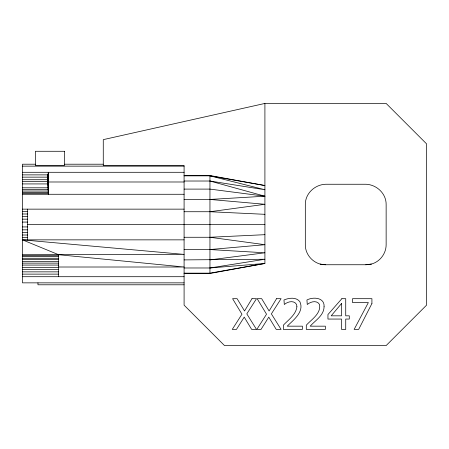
<?xml version="1.0" encoding="UTF-8"?>
<svg xmlns="http://www.w3.org/2000/svg" width="449" height="449" viewBox="0 0 449 449"><rect width="100%" height="100%" fill="white"/><g stroke="black" fill="none" stroke-linecap="round" stroke-linejoin="round"><path stroke-width="0.67" d="M371.267 264.102C379.888 261.857 386.168 253.595 386.14 244.705L386.14 204.621C386.336 193.676 376.784 184.724 366.098 184.253L325.688 184.253C314.878 184.545 305.118 193.558 305.32 204.621L305.32 244.705C305.146 255.475 314.592 264.921 325.362 264.747L366.098 264.747L371.267 264.102L365.772 264.747M264.91 103.433L103.27 139.639L103.27 165.501L184.09 165.501L184.09 305.157L224.5 345.567L386.14 345.567L426.55 305.157L426.55 143.843L386.14 103.433L264.91 103.433L264.91 263.456L209.952 273.475L184.09 273.475M184.09 267.98L209.952 267.98L264.91 259.253L184.09 259.898M184.09 211.732L209.952 211.732L264.91 204.295L209.952 199.446L184.09 199.446M209.952 259.898L264.91 252.787L209.952 249.554L184.09 249.554M209.952 249.554L264.91 244.705L209.952 237.268L184.09 237.268M209.952 267.98L264.91 263.456L209.952 273.155L184.09 273.155M209.952 199.446L264.91 196.213L209.952 181.02L184.09 181.02M209.952 237.268L264.91 234.681M22.45 254.729L184.09 254.403L22.45 239.856L58.656 254.729L184.09 267.009L58.656 267.009M35.381 164.211L22.45 164.211L22.45 282.853L184.09 282.853M64.476 164.211L103.27 164.211M22.45 166.147L184.09 166.147M22.45 172.293L184.09 172.293M22.45 174.874L47.987 174.874L48.312 172.293L48.312 194.271L47.987 174.874L48.312 185.869M184.09 175.525L209.952 175.525L264.91 185.544L209.952 175.845L184.09 175.845M22.45 177.142L47.987 177.142M22.45 179.723L47.987 179.723M22.45 181.665L47.987 181.665M48.312 181.991L184.09 181.991M22.45 183.927L47.987 183.927M22.45 187.805L48.312 187.805M184.09 189.102L209.952 189.102L264.91 196.213M22.45 189.422L48.312 189.422M22.45 191.038L48.312 191.038M22.45 192.335L48.312 192.335M22.45 193.306L48.312 193.306L47.987 174.874L48.273 184.494M22.45 194.271L184.09 194.271M22.45 209.144L184.09 209.144M22.45 211.406L27.625 211.406M22.45 213.993L27.625 213.993M22.45 216.581L27.625 216.581M22.45 219.168L27.625 219.168M22.45 222.075L27.625 222.075M27.625 224.663L264.91 224.663M22.45 226.925L27.625 226.925M22.45 229.832L27.625 229.832M22.45 232.419L27.625 232.419M22.45 235.007L27.625 235.007M22.45 237.594L27.625 237.594M22.45 239.856L184.09 239.856M22.45 255.694L58.656 255.694M22.45 256.665L58.656 256.665M22.45 258.282L58.656 258.282M22.45 259.578L58.656 259.578M22.45 261.514L58.656 261.514M22.45 263.131L58.656 263.131M22.45 265.073L58.656 265.073M22.45 267.335L58.656 267.335M22.45 269.596L58.656 269.596M22.45 271.858L58.656 271.858M22.45 274.126L58.656 274.126M22.45 276.707L184.09 276.707M184.09 284.789L37.969 284.789L37.969 282.853M209.952 211.732L264.91 214.319M320.193 264.102L325.688 264.747M209.952 181.02L264.91 189.747L209.952 175.845M48.262 185.768L47.987 174.874L48.273 190.241M48.268 187.345L47.987 174.874L48.273 189.018M209.952 175.525L209.952 273.475M58.656 254.729L58.656 276.707M27.625 209.144L27.625 239.856M324.071 306.774C323.942 315.535 315.372 320.328 310.169 326.17L325.362 326.17L325.362 329.403L306.291 329.403L306.291 325.199C311.572 319.351 321.17 313.61 319.542 304.512C316.955 299.938 310.551 301.605 307.262 304.512L306.936 299.988C313.076 296.643 324.84 297.406 324.071 306.774M296.912 306.774C295.986 314.67 288.426 319.789 283.336 325.199L283.336 329.403L302.413 329.403L302.413 326.17L287.214 326.17C293.377 320.008 304.635 311.763 299.825 301.605C296.048 296.873 288.915 297.861 283.981 299.988L284.307 304.512C287.59 301.582 293.994 299.954 296.593 304.512L296.912 306.774M371.918 303.541L358.661 329.403L354.138 329.403L368.36 302.57L352.521 302.57L352.521 298.692L371.918 298.692L371.918 303.541M251.979 298.692L244.542 310.977L237.106 298.692L232.582 298.692L241.955 314.21L232.256 329.403L236.46 329.403L244.222 317.117L251.653 329.403L256.502 329.403L246.804 313.885L256.502 298.692L251.979 298.692M276.55 298.692L269.114 310.977L261.677 298.692L257.154 298.692L266.526 314.21L256.828 329.403L261.032 329.403L268.788 317.117L276.225 329.403L281.074 329.403L271.376 313.885L281.074 298.692L276.55 298.692M341.526 303.541L331.182 315.827L341.526 315.827L341.526 303.541M341.852 298.692L327.95 314.536L327.95 319.059L341.526 319.059L341.526 329.403L345.73 329.403L345.73 319.059L349.288 319.059L349.288 315.827L345.73 315.827L345.73 298.692L341.852 298.692M64.476 151.279L35.381 151.279L35.381 165.501L64.476 165.501L64.476 151.279"/></g></svg>
